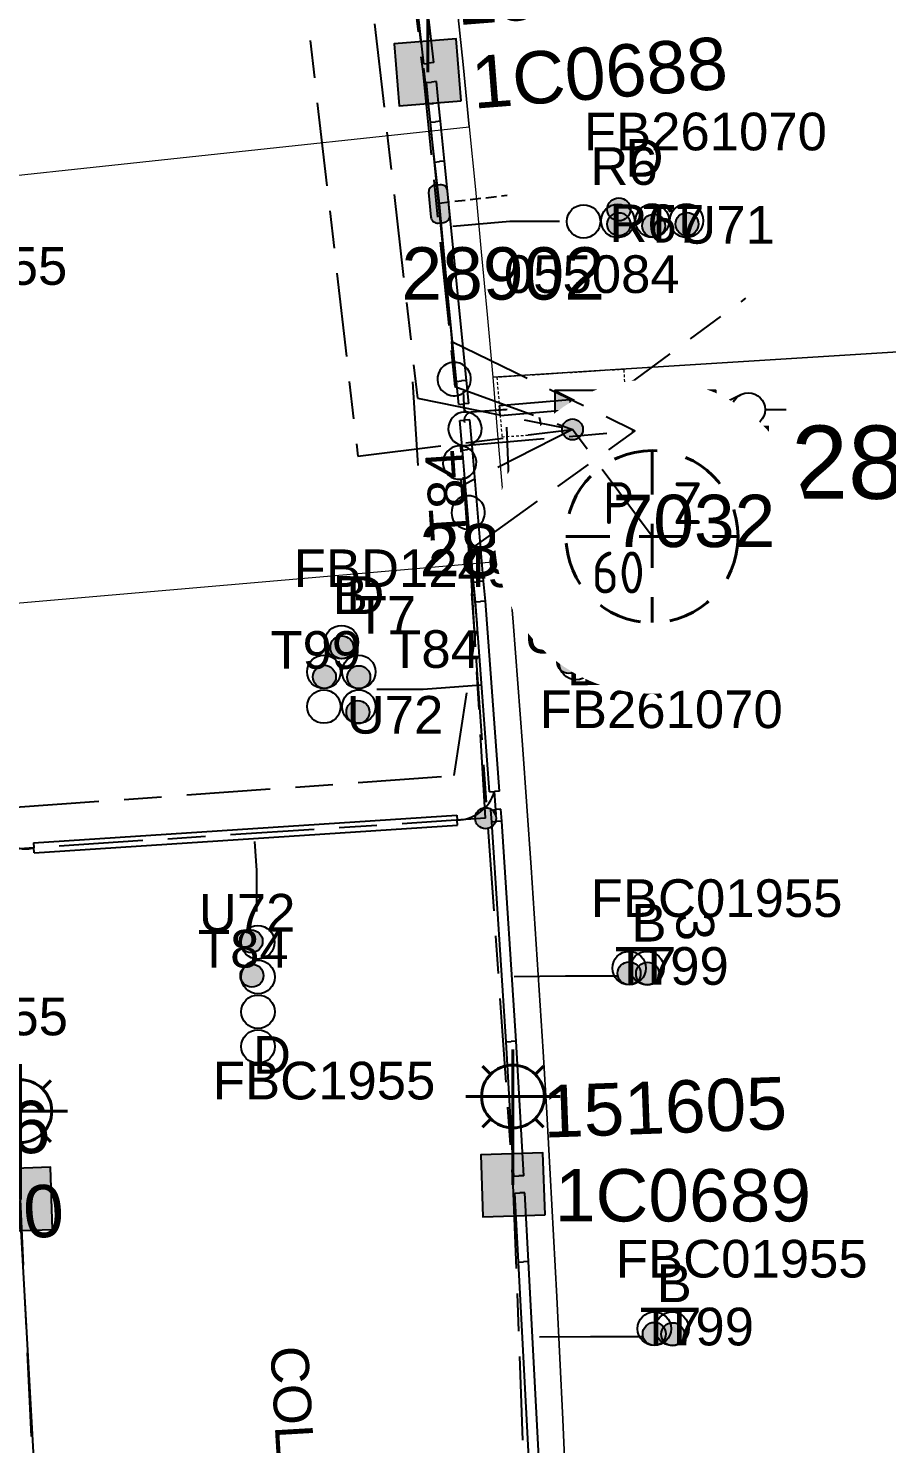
# Model space of a CAD drawing. Header units: metres. Extents: x 300268 to 302887, y 6172399 to 6173904.
# Drawn here: x 301523.5 to 301564.5, y 6173228.5 to 6173296.1 of the extents above; entities that cross this region are included whole.
import ezdxf
from ezdxf.enums import TextEntityAlignment as Align

# ---------------------------------------------------------------- set-up
doc = ezdxf.new("R2010")
doc.units = ezdxf.units.M
for name, pattern in [('Cable Exist UG', [8.2, 4, -1.2, 1.8, -1.2]), ('Dash', [5, 3, -2]), ('DASHED', [0.75, 0.5, -0.25]), ('HIDDEN', [0.375, 0.25, -0.125]), ('HIDDEN2', [0.1875, 0.125, -0.0625])]:
    doc.linetypes.add(name, pattern=pattern)
doc.layers.get('0').update_dxf_attribs({"color": 6})
for name, color, linetype, lineweight in [('Cadastre Land Parcels_SP_EXT', 9, 'Continuous', 5), ('Cadastre Other Property_SP_EXT', 9, 'HIDDEN', 5), ('Cadastre Roads_SP_EXT', 9, 'Continuous', 5)]:
    doc.layers.add(name, color=color, linetype=linetype, lineweight=lineweight)
for name, color, linetype in [('Duct_SP_EXT', 7, 'Continuous'), ('Equip_HV_EXT', 7, 'Continuous'), ('Equip_LV_EXT', 7, 'Continuous'), ('Equip_SL_EXT', 7, 'Continuous'), ('Equip_SP_SL_EXT', 7, 'Continuous'), ('Mains_HV_EXT', 7, 'Continuous'), ('Mains_LV_EXT', 7, 'Continuous'), ('Mains_SL_EXT', 7, 'Continuous'), ('Sub_SP_EXT', 7, 'Continuous'), ('SupportsUG_SP_LV_SL_EXT', 7, 'Continuous'), ('Trench_SP_EXT', 7, 'Continuous')]:
    doc.layers.add(name, color=color, linetype=linetype)
doc.layers.add('UNKNOWN_FEATURES', color=1, linetype='DASHED', plot=False)
doc.styles.add('COLUMN_LABEL', font='arial.ttf')
doc.styles.add('iecARIAL', font='arial.ttf', dxfattribs={"height": 2})
doc.styles.add('IESYMBOL1', font='isocp.shx')
doc.styles.add('POLE_LABEL', font='arial.ttf')
doc.styles.add('SLCP_LABEL', font='arial.ttf', dxfattribs={"height": 3.5})
doc.styles.get("Standard").update_dxf_attribs({"font": 'arial.ttf'})
doc.styles.add('SWITCH_LABEL', font='arial.ttf', dxfattribs={"height": 2.5})

# ---------------------------------------------------------------- blocks, each defined once
blk = doc.blocks.new('SUB_PADMOUNT_EXT')
for points in [[(0, 0), (-3.84, 1.92), (-3.84, -1.92)], [(0, 0), (3.84, 1.92), (3.84, -1.92)]]:
    blk.add_hatch(color=256).paths.add_polyline_path(points)
for p, q in [((3.84, 1.92), (-3.84, -1.92)), ((-3.84, 1.92), (3.84, -1.92))]:
    blk.add_line(p, q)
blk.add_lwpolyline([(-3.84, -1.92), (3.84, -1.92), (3.84, 1.92), (-3.84, 1.92)], close=True)
for tag, height, flags, p in [('ASSET_NUM', 3.5, 8, (2, 2)), ('STREET_CODE', 0.2, 9, (1.5, 0)), ('OPERATING_VOLTAGE', 0.2, 9, (1.5, -0.6)), ('CONSTRUCTED_VOLTAGE', 0.2, 9, (1.5, -0.2)), ('NO_PHASES', 0.2, 9, (1.5, -0.4)), ('ORIENTATION', 0.2, 9, (1.5, -0.8)), ('OWNED_BY', 0.2, 9, (1.5, -1)), ('OPERATED_BY', 0.2, 9, (1.5, -1.2)), ('MAINTAINED_BY', 0.2, 9, (1.5, -1.4)), ('SECONDARY_VOLTAGE', 0.2, 9, (1.5, -1.6)), ('STATE', 0.2, 9, (1.5, -1.8)), ('PARENT', 0.2, 9, (1.5, -2)), ('SUBSTATION_TYPE', 0.2, 9, (1.5, -2.2)), ('USAGE', 0.2, 9, (1.5, -2.4)), ('LEGEND', 0.2, 9, (1.5, -2.6)), ('LOCATION', 0.2, 9, (1.5, -2.8)), ('STREETNAME', 0.2, 9, (1.5, -3)), ('SUBURB', 0.2, 9, (1.5, -3.2)), ('NOTES', 0.2, 9, (1.5, -3.4)), ('Z', 0.2, 1, (1.5, -3.6))]:
    blk.add_attdef(tag, text='', height=height, dxfattribs=dict(flags=flags)).set_placement(p, align=Align.MIDDLE_LEFT)
blk = doc.blocks.new('COLUMN_EXT')
blk.add_hatch(color=256).paths.add_polyline_path([(-1.485, 1.485), (-1.485, -1.485), (1.485, -1.485), (1.485, 1.485)])
blk.add_lwpolyline([(-1.485, -1.485), (1.485, -1.485), (1.485, 1.485), (-1.485, 1.485)], close=True)
for tag, height, style, flags, p in [('ASSET_NUM', 2.5, 'COLUMN_LABEL', 8, (2, 2)), ('STRUCTURE_PLANT_NUMBER', 0.2, 'POLE_LABEL', 9, (1.813, 0.031)), ('STREET_CODE', 0.2, 'COLUMN_LABEL', 9, (1.813, -0.2))]:
    blk.add_attdef(tag, text='', height=height, dxfattribs=dict(style=style, flags=flags)).set_placement(p, align=Align.MIDDLE_LEFT)
at = {"flags": 9}
for tag, p in [('OWNED_BY', (1.813, -0.6)), ('COLUMN_TYPE', (1.813, -0.4)), ('STATE', (1.813, -0.8)), ('USAGE', (1.813, -1)), ('LEGEND', (1.813, -1.2)), ('LOCATION', (1.813, -1.4)), ('STREETNAME', (1.813, -1.6)), ('SUBURB', (1.813, -1.8)), ('NOTES', (1.813, -2))]:
    blk.add_attdef(tag, text='', height=0.2, dxfattribs=at).set_placement(p, align=Align.MIDDLE_LEFT)
at = {"flags": 1}
blk.add_attdef('Z', (1.813, -2.351), '', height=0.2, dxfattribs=at)
blk = doc.blocks.new('DUCT_EXT')
blk.add_circle((0, 0.8), 0.8)
at = {"flags": 1}
blk.add_attdef('Z', (0, 0), '', height=0.2, dxfattribs=at)
at = {"flags": 9}
for tag, p in [('DUCT_CODE', (0, 0)), ('XSECT_TYPE', (0, -0.2)), ('STATE', (0, -0.6)), ('FB_REFERENCE', (0, -0.4)), ('NOTES', (0, -0.8))]:
    blk.add_attdef(tag, text='', height=0.2, dxfattribs=at).set_placement(p, align=Align.MIDDLE_LEFT)
blk = doc.blocks.new('SL_LANTERN_EXT')
at = {"lineweight": 40}
for p, q in [((0, 1.968), (0, 6.468)), ((-1.459, 5.676), (-1.061, 5.278)), ((1.458, 5.676), (1.06, 5.278)), ((-2.25, 4.218), (2.25, 4.218)), ((-1.459, 2.759), (-1.061, 3.157)), ((0, 0), (0, 2.721)), ((1.458, 2.759), (1.06, 3.157))]:
    blk.add_line(p, q, dxfattribs=at)
blk.add_circle((0, 4.218), 1.5, dxfattribs=at)
at = {"style": 'iecARIAL', "flags": 8}
blk.add_attdef('ASSET_NUM', (1.5, 1.5), '', height=2.5, dxfattribs=at)
for tag, p, height, flags in [('CONSTRUCTED_VOLTAGE', (0.981, -0.653), 0.2, 9), ('CONTROL_TYPE', (0.981, -0.853), 0.2, 9), ('LANTERN_PURPOSE', (0.981, -1.053), 0.2, 9), ('LANTERN_TYPE', (0.981, -1.253), 0.2, 9), ('NO_PHASES', (0.981, -1.453), 0.2, 9), ('LNUMBER', (2.181, -3.253), 2.5, 8), ('OPERATING_VOLTAGE', (0.981, -1.653), 0.2, 9), ('ORIENTATION', (0.981, -1.853), 0.2, 9), ('OWNED_BY', (0.981, -2.053), 0.2, 9), ('STATE', (0.981, -2.253), 0.2, 9), ('CEXIST', (0.981, -2.653), 0.2, 9), ('CNEW', (0.981, -2.853), 0.2, 9), ('USAGE', (0.981, -2.453), 0.2, 9), ('CNUMBER', (0.981, -3.053), 0.2, 9), ('CREMOVE', (0.981, -3.253), 0.2, 9), ('CREPLACE', (0.981, -3.453), 0.2, 9), ('LKINGHEIGHT', (0.981, -3.653), 0.2, 9), ('LBRACKET', (0.981, -3.853), 0.2, 9), ('LBRACKETVOCAB', (0.981, -4.053), 0.2, 9), ('LCATEGORY', (0.981, -4.253), 0.2, 9), ('LCHARGE1', (0.981, -4.453), 0.2, 9), ('LCHARGE1PERCENT', (0.981, -4.653), 0.2, 9), ('LCHARGE2', (0.981, -4.853), 0.2, 9), ('LCHARGE2PERCENT', (0.981, -5.053), 0.2, 9), ('LCHARGE3', (0.981, -5.253), 0.2, 9), ('LCHARGE3PERCENT', (0.981, -5.453), 0.2, 9), ('LEXIST', (0.981, -5.653), 0.2, 9), ('LLAMP', (0.981, -5.853), 0.2, 9), ('LLAMPVOCAB', (0.981, -6.053), 0.2, 9), ('LMAST', (0.981, -6.253), 0.2, 9), ('LMASTVOCAB', (0.981, -6.453), 0.2, 9), ('LNEW', (0.981, -6.653), 0.2, 9), ('LANTNUMBER', (0.981, -6.853), 0.2, 9), ('LOUTREACH', (0.981, -7.253), 0.2, 9), ('LOUTREACHVOCAB', (0.981, -7.453), 0.2, 9), ('LRATECODE', (0.981, -7.653), 0.2, 9), ('LREMOVE', (0.981, -7.853), 0.2, 9), ('LREPLACE', (0.981, -8.053), 0.2, 9), ('LTYPE', (0.981, -8.253), 0.2, 9), ('LTYPEVOCAB', (0.981, -8.453), 0.2, 9), ('LEGEND', (0.981, -8.653), 0.2, 9), ('LOCATION', (0.981, -8.853), 0.2, 9), ('STREETNAME', (0.981, -9.253), 0.2, 9), ('SUBURB', (0.981, -9.453), 0.2, 1), ('NOTES', (0.981, -9.053), 0.2, 9)]:
    blk.add_attdef(tag, p, '', height=height, dxfattribs=dict(flags=flags))
blk = doc.blocks.new('HV_STJ_EXT')
h = blk.add_hatch(color=256)
edge = h.paths.add_edge_path()
edge.add_ellipse((-0.586, 0.131), major_axis=(0.226, 0.226), ratio=1, start_angle=44.99996, end_angle=135)
edge.add_line((-0.906, 0.131), (-0.906, -0.131))
edge.add_ellipse((-0.586, -0.131), major_axis=(0.226, 0.226), ratio=1, start_angle=134.99996, end_angle=225)
edge.add_line((-0.586, -0.451), (0.586, -0.451))
edge.add_ellipse((0.586, -0.131), major_axis=(-0.226, 0.226), ratio=1, start_angle=134.99996, end_angle=225)
edge.add_line((0.906, -0.131), (0.906, 0.131))
edge.add_ellipse((0.586, 0.131), major_axis=(-0.226, 0.226), ratio=1, start_angle=224.99996, end_angle=315)
edge.add_line((0.586, 0.451), (-0.586, 0.451))
blk.add_lwpolyline([(-0.906, 0.131), (-0.906, -0.131, 0.414214), (-0.586, -0.451), (0.586, -0.451, 0.414214), (0.906, -0.131), (0.906, 0.131, 0.414214), (0.586, 0.451), (-0.586, 0.451, 0.414214)], format="xyb", close=True)
for tag, flags, p in [('ORIENTATION', 9, (1.5, 0)), ('USAGE', 9, (1.5, -0.2)), ('LEGEND', 9, (1.5, -0.4)), ('NOTES', 9, (1.5, -0.6)), ('Z', 1, (1.5, -0.8))]:
    blk.add_attdef(tag, text='', height=0.2, dxfattribs=dict(flags=flags)).set_placement(p, align=Align.MIDDLE_LEFT)
blk = doc.blocks.new('LV_UG_DFUSE_CLOSED_EXT')
for points in [[(5.04, 0.726), (2.156, -0.717)], [(5.049, -0.707), (2.156, 0.717)], [(1, 0), (0, 0)], [(6.2, 0.013), (7.2, 0.013)]]:
    blk.add_lwpolyline(points)
for centre in [(1.8, 0), (5.4, 0.011)]:
    blk.add_circle(centre, 0.8)
at = {"flags": 9}
for tag, p in [('ACTUAL_STATUS', (0, 0)), ('OPERATING_VOLTAGE', (0, -0.6)), ('CONSTRUCTED_VOLTAGE', (0, -0.2)), ('NO_PHASES', (0, -0.4)), ('ORIENTATION', (0, -0.8)), ('STATE', (0, -1)), ('SWITCH_TYPE', (0, -1.2)), ('USAGE', (0, -1.4)), ('NOTES', (0, -1.6))]:
    blk.add_attdef(tag, text='', height=0.2, dxfattribs=at).set_placement(p, align=Align.MIDDLE_LEFT)
at = {"flags": 1}
blk.add_attdef('Z', (0, 0), '', height=0.2, dxfattribs=at)
blk = doc.blocks.new('SWG_HOLEC_SU_EXT')
blk.add_line((1.8, -2), (5.8, -2))
for points in [[(1.8, -0.8, 1), (1.8, 0.8, 1)], [(5.8, -0.8, 1), (5.8, 0.8, 1)]]:
    blk.add_lwpolyline(points, format="xyb", close=True)
for points in [[(1, 0), (0, 0)], [(6.6, 0), (7.6, 0)]]:
    blk.add_lwpolyline(points)
at = {"style": 'SWITCH_LABEL', "flags": 8}
blk.add_attdef('ASSET_NUM', text='', height=2.5, rotation=179.95437, dxfattribs=at).set_placement((-2.4, 0), align=Align.MIDDLE_LEFT)
at = {"flags": 1}
blk.add_attdef('Z', (0, 0), '', height=0.2, dxfattribs=at)
at = {"flags": 9}
for tag, p in [('ACTUAL_STATUS', (0, -0.4)), ('CONSTRUCTED_VOLTAGE', (0, -0.6)), ('OPERATING_VOLTAGE', (0, -1)), ('ORIENTATION', (0, -1.2)), ('OWNED_BY', (0, -1.4)), ('NO_PHASES', (0, -0.8)), ('STATE', (0, -1.8)), ('SWITCH_TYPE', (0, -2)), ('PARENT', (0, -1.6)), ('STREETNAME', (0, -2.6)), ('SUBURB', (0, -2.8)), ('USAGE', (0, -2.2)), ('LOCATION', (0, -2.4)), ('NOTES', (0, -3))]:
    blk.add_attdef(tag, text='', height=0.2, dxfattribs=at).set_placement(p, align=Align.MIDDLE_LEFT)
at = {"style": 'SWITCH_LABEL', "flags": 9}
blk.add_attdef('STREET_CODE', text='', height=0.2, dxfattribs=at).set_placement((0, -0.2), align=Align.MIDDLE_LEFT)
blk = doc.blocks.new('CABLE_LARGE_EXT')
h = blk.add_hatch(color=256)
edge = h.paths.add_edge_path()
edge.add_arc((0, 0.55), 0.55, 0, 360)
blk.add_circle((0, 0.55), 0.55)
at = {"flags": 1}
blk.add_attdef('Z', (0, 0), '', height=0.2, dxfattribs=at)
at = {"flags": 9}
for tag, p in [('COND_CODE', (0, 0)), ('XSECT_SIZE', (0, -0.6)), ('STATE', (0, -0.4)), ('FB_REFERENCE', (0, -0.2)), ('NOTES', (0, -0.8))]:
    blk.add_attdef(tag, text='', height=0.2, dxfattribs=at).set_placement(p, align=Align.MIDDLE_LEFT)
blk = doc.blocks.new('SLCP_ZELL_EXT')
blk.add_wipeout([(-0.236, 7.5), (-0.706, 7.47), (-1.174, 7.411), (-1.637, 7.323), (-2.093, 7.206), (-2.542, 7.06), (-2.98, 6.887), (-3.407, 6.686), (-3.82, 6.459), (-4.218, 6.206), (-4.599, 5.929), (-4.962, 5.629), (-5.306, 5.306), (-5.629, 4.962), (-5.929, 4.599), (-6.206, 4.218), (-6.459, 3.82), (-6.686, 3.407), (-6.887, 2.98), (-7.06, 2.542), (-7.206, 2.093), (-7.323, 1.637), (-7.411, 1.174), (-7.47, 0.706), (-7.5, 0.236), (-7.5, -0.236), (-7.47, -0.706), (-7.411, -1.174), (-7.323, -1.637), (-7.206, -2.093), (-7.06, -2.542), (-6.887, -2.98), (-6.686, -3.407), (-6.459, -3.82), (-6.206, -4.218), (-5.929, -4.599), (-5.629, -4.962), (-5.306, -5.306), (-4.962, -5.629), (-4.599, -5.929), (-4.218, -6.206), (-3.82, -6.459), (-3.407, -6.686), (-2.98, -6.887), (-2.542, -7.06), (-2.093, -7.206), (-1.637, -7.323), (-1.174, -7.411), (-0.706, -7.47), (-0.236, -7.5), (0.236, -7.5), (0.706, -7.47), (1.174, -7.411), (1.637, -7.323), (2.093, -7.206), (2.542, -7.06), (2.98, -6.887), (3.407, -6.686), (3.82, -6.459), (4.218, -6.206), (4.599, -5.929), (4.962, -5.629), (5.306, -5.306), (5.629, -4.962), (5.929, -4.599), (6.206, -4.218), (6.459, -3.82), (6.686, -3.407), (6.887, -2.98), (7.06, -2.542), (7.206, -2.093), (7.323, -1.637), (7.411, -1.174), (7.47, -0.706), (7.5, -0.236), (7.5, 0.236), (7.47, 0.706), (7.411, 1.174), (7.323, 1.637), (7.206, 2.093), (7.06, 2.542), (6.887, 2.98), (6.686, 3.407), (6.459, 3.82), (6.206, 4.218), (5.929, 4.599), (5.629, 4.962), (5.306, 5.306), (4.962, 5.629), (4.599, 5.929), (4.218, 6.206), (3.82, 6.459), (3.407, 6.686), (2.98, 6.887), (2.542, 7.06), (2.093, 7.206), (1.637, 7.323), (1.174, 7.411), (0.706, 7.47), (0.236, 7.5)])
at = {"linetype": 'Dash', "lineweight": 40, "ltscale": 0.7}
for p, q in [((0, 4.109), (0, -4.109)), ((-4.109, 0), (4.109, 0))]:
    blk.add_line(p, q, dxfattribs=at)
blk.add_circle((0, 0), 4.109, dxfattribs=at)
at = {"lineweight": 40, "style": 'IESYMBOL1'}
for s, p in [('P', (-1.604, 0)), ('Z', (1.702, 0)), ('60', (-1.612, -3.312))]:
    blk.add_text(s, height=2, dxfattribs=at).set_placement(p, align=Align.BOTTOM_CENTER)
at = {"style": 'SLCP_LABEL'}
for tag, height, flags, p in [('ASSET_NUM', 2.5, 8, (2, 2)), ('STREET_CODE', 0.2, 9, (0, -0.2))]:
    blk.add_attdef(tag, text='', height=height, dxfattribs=dict(at, flags=flags)).set_placement(p, align=Align.MIDDLE_LEFT)
at = {"flags": 1}
blk.add_attdef('Z', (0, 0), '', height=0.2, dxfattribs=at)
at = {"flags": 9}
for tag, p in [('CONSTRUCTED_VOLTAGE', (0, -0.4)), ('CONTROL_TYPE', (0, -0.6)), ('OPERATING_VOLTAGE', (0, -1)), ('ORIENTATION', (0, -1.2)), ('OWNED_BY', (0, -1.4)), ('NO_PHASES', (0, -0.8)), ('STATE', (0, -2)), ('USAGE', (0, -1.6)), ('LOCATION', (0, -1.8)), ('NOTES', (0, -2.2))]:
    blk.add_attdef(tag, text='', height=0.2, dxfattribs=at).set_placement(p, align=Align.MIDDLE_LEFT)
blk = doc.blocks.new('CONNECTOR_NODE_EXT')
h = blk.add_hatch(color=256)
edge = h.paths.add_edge_path()
edge.add_arc((0, 0), 0.5, 0, 360)
blk.add_circle((0, 0), 0.5)
at = {"flags": 1}
blk.add_attdef('Z', (0, 0), '', height=0.2, dxfattribs=at)
at = {"flags": 9}
for tag, p in [('CONNECTOR_TYPE', (0, 0)), ('OPERATING_VOLTAGE', (0, -0.6)), ('CONSTRUCTED_VOLTAGE', (0, -0.2)), ('NO_PHASES', (0, -0.4)), ('ORIENTATION', (0, -0.8)), ('SUBTYPE', (0, -1)), ('USAGE', (0, -1.2)), ('NOTES', (0, -1.4))]:
    blk.add_attdef(tag, text='', height=0.2, dxfattribs=at).set_placement(p, align=Align.MIDDLE_LEFT)

msp = doc.modelspace()

# ---------------------------------------------------------------- linework, layer by layer
at = {"layer": 'Cadastre Land Parcels_SP_EXT', "linetype": 'Continuous'}
for points in [[(301543.936, 6173297.347), (301544.242, 6173294.36), (301544.54, 6173291.372), (301544.83, 6173288.385), (301545.113, 6173285.397), (301545.388, 6173282.407), (301545.657, 6173279.417), (301605.997, 6173283.197)], [(301605.997, 6173283.197), (301545.657, 6173279.417), (301545.911, 6173276.492), (301546.159, 6173273.566), (301546.399, 6173270.64), (301546.632, 6173267.712), (301546.858, 6173264.785), (301547.076, 6173261.857), (301547.288, 6173258.928), (301547.492, 6173255.999), (301547.689, 6173253.069), (301547.879, 6173250.139), (301548.062, 6173247.208), (301548.237, 6173244.278), (301548.405, 6173241.346), (301548.566, 6173238.414), (301548.719, 6173235.482), (301548.866, 6173232.549), (301549.006, 6173229.616), (301549.138, 6173226.683), (301603.303, 6173230.067)]]:
    msp.add_lwpolyline(points, dxfattribs=at)
at = {"layer": 'Cadastre Other Property_SP_EXT', "linetype": 'HIDDEN2'}
msp.add_lwpolyline([(301545.857, 6173279.407), (301546.1, 6173276.569), (301552.111, 6173276.95), (301551.928, 6173279.786), (301545.857, 6173279.407)], close=True, dxfattribs=at)
at = {"layer": 'Cadastre Roads_SP_EXT', "linetype": 'Continuous'}
for points in [[(301516.916, 6173297.185), (301517.221, 6173294.294), (301517.519, 6173291.402), (301517.809, 6173288.509), (301544.54, 6173291.372), (301544.54, 6173291.372), (301544.242, 6173294.36), (301543.936, 6173297.347)], [(301549.138, 6173226.682), (301549.006, 6173229.616), (301548.866, 6173232.548), (301548.72, 6173235.482), (301548.566, 6173238.414), (301548.405, 6173241.346), (301548.237, 6173244.278), (301548.062, 6173247.208), (301547.879, 6173250.139), (301547.689, 6173253.069), (301547.492, 6173255.999), (301547.288, 6173258.928), (301547.076, 6173261.857), (301546.858, 6173264.785), (301546.632, 6173267.712), (301546.399, 6173270.64), (301519.576, 6173268.32)]]:
    msp.add_lwpolyline(points, dxfattribs=at)
at = {"layer": 'Duct_SP_EXT'}
for p, q in [((301542.374, 6173294.392), (301541.707, 6173300.143)), ((301542.851, 6173294.448), (301542.183, 6173300.198)), ((301542.374, 6173294.392), (301542.613, 6173294.42)), ((301542.851, 6173294.448), (301542.613, 6173294.42)), ((301542.494, 6173293.488), (301542.733, 6173293.513)), ((301542.599, 6173292.471), (301542.494, 6173293.488)), ((301542.972, 6173293.537), (301542.733, 6173293.513)), ((301543.076, 6173292.521), (301542.972, 6173293.537)), ((301542.599, 6173292.471), (301542.837, 6173292.496)), ((301542.689, 6173291.591), (301542.599, 6173292.471)), ((301543.076, 6173292.521), (301542.837, 6173292.496)), ((301543.167, 6173291.64), (301543.076, 6173292.521)), ((301542.689, 6173291.591), (301542.928, 6173291.616)), ((301543.167, 6173291.64), (301542.928, 6173291.616)), ((301543.361, 6173289.737), (301543.167, 6173291.64)), ((301542.884, 6173289.689), (301542.689, 6173291.591)), ((301542.884, 6173289.689), (301543.123, 6173289.713)), ((301543.927, 6173279.215), (301542.884, 6173289.689)), ((301543.361, 6173289.737), (301543.123, 6173289.713)), ((301544.405, 6173279.262), (301543.361, 6173289.737)), ((301543.927, 6173279.215), (301544.166, 6173279.238)), ((301544.037, 6173278.113), (301543.927, 6173279.215)), ((301544.405, 6173279.262), (301544.166, 6173279.238)), ((301544.515, 6173278.161), (301544.405, 6173279.262)), ((301544.037, 6173278.113), (301544.276, 6173278.137)), ((301544.515, 6173278.161), (301544.276, 6173278.137)), ((301549.346, 6173278.33), (301545.975, 6173278.05)), ((301549.346, 6173278.33), (301549.366, 6173278.091)), ((301549.386, 6173277.852), (301549.366, 6173278.091)), ((301545.975, 6173278.05), (301545.995, 6173277.81)), ((301546.015, 6173277.571), (301545.995, 6173277.81)), ((301549.386, 6173277.852), (301546.015, 6173277.571)), ((301544.088, 6173277.345), (301544.327, 6173277.365)), ((301544.209, 6173275.933), (301544.088, 6173277.345)), ((301544.566, 6173277.386), (301544.327, 6173277.365)), ((301544.687, 6173275.974), (301544.566, 6173277.386)), ((301544.209, 6173275.933), (301544.448, 6173275.954)), ((301544.749, 6173269.631), (301544.209, 6173275.933)), ((301544.687, 6173275.974), (301544.448, 6173275.954)), ((301545.227, 6173269.672), (301544.687, 6173275.974)), ((301544.749, 6173269.631), (301544.988, 6173269.652)), ((301544.83, 6173268.683), (301544.749, 6173269.631)), ((301545.227, 6173269.672), (301544.988, 6173269.652)), ((301545.309, 6173268.722), (301545.227, 6173269.672)), ((301544.83, 6173268.683), (301545.069, 6173268.702)), ((301545.507, 6173259.605), (301544.83, 6173268.683)), ((301545.309, 6173268.722), (301545.069, 6173268.702)), ((301545.986, 6173259.64), (301545.309, 6173268.722)), ((301545.507, 6173259.605), (301545.747, 6173259.622)), ((301545.986, 6173259.64), (301545.747, 6173259.622)), ((301523.737, 6173257.175), (301543.944, 6173258.497)), ((301543.944, 6173258.497), (301543.96, 6173258.257)), ((301545.572, 6173258.738), (301545.811, 6173258.756)), ((301545.614, 6173258.179), (301545.572, 6173258.738)), ((301546.051, 6173258.774), (301545.811, 6173258.756)), ((301546.092, 6173258.212), (301546.051, 6173258.774)), ((301523.768, 6173256.696), (301543.975, 6173258.018)), ((301543.975, 6173258.018), (301543.96, 6173258.257)), ((301545.614, 6173258.179), (301545.853, 6173258.195)), ((301546.301, 6173247.666), (301545.614, 6173258.179)), ((301546.092, 6173258.212), (301545.853, 6173258.195)), ((301546.781, 6173247.695), (301546.092, 6173258.212)), ((301523.737, 6173257.175), (301523.752, 6173256.936)), ((301523.768, 6173256.696), (301523.752, 6173256.936)), ((301546.301, 6173247.666), (301546.541, 6173247.681)), ((301546.662, 6173241.243), (301546.301, 6173247.666)), ((301546.781, 6173247.695), (301546.541, 6173247.681)), ((301547.142, 6173241.27), (301546.781, 6173247.695)), ((301546.662, 6173241.243), (301546.902, 6173241.257)), ((301547.142, 6173241.27), (301546.902, 6173241.257)), ((301546.708, 6173240.43), (301546.948, 6173240.444)), ((301546.893, 6173237.142), (301546.708, 6173240.43)), ((301547.187, 6173240.457), (301546.948, 6173240.444)), ((301547.372, 6173237.168), (301547.187, 6173240.457)), ((301523.051, 6173240.085), (301524.858, 6173207.489)), ((301546.893, 6173237.142), (301547.132, 6173237.155)), ((301547.383, 6173227.795), (301546.893, 6173237.142)), ((301547.372, 6173237.168), (301547.132, 6173237.155)), ((301547.863, 6173227.821), (301547.372, 6173237.168))]:
    msp.add_line(p, q, dxfattribs=at)
for points in [[(301548.854, 6173286.86), (301546.473, 6173286.86), (301543.752, 6173286.609)], [(301549.67, 6173273.44), (301549.67, 6173275.51), (301548.141, 6173276.374), (301547.893, 6173277.49)], [(301540.126, 6173264.516), (301542.334, 6173264.516), (301545.101, 6173264.716)], [(301534.39, 6173253.889), (301534.39, 6173255.844), (301534.299, 6173257.243)], [(301551.581, 6173250.798), (301549.132, 6173250.798), (301546.689, 6173250.777)], [(301552.782, 6173233.572), (301550.333, 6173233.572), (301547.891, 6173233.551)]]:
    msp.add_lwpolyline(points, dxfattribs=at)
at = {"layer": 'Mains_HV_EXT', "linetype": 'Cable Exist UG'}
for points in [[(301492.56, 6173369.78), (301508.996, 6173371.967), (301512.764, 6173344.89), (301536.159, 6173348.222), (301543.104, 6173287.693)], [(301543.104, 6173287.693), (301543.702, 6173281.123)], [(301545.32, 6173258.346), (301522.366, 6173256.845), (301521.402, 6173269.893), (301516.13, 6173275.107), (301500.173, 6173273.566), (301497.581, 6173270.16), (301498.631, 6173249.181), (301481.821, 6173249.185)], [(301545.32, 6173258.346), (301544.557, 6173271.157)]]:
    msp.add_lwpolyline(points, dxfattribs=at)
at = {"layer": 'Mains_SL_EXT', "linetype": 'Cable Exist UG'}
for points in [[(301537.523, 6173335.452), (301542.316, 6173294.02)], [(301546.624, 6173240.834), (301548.305, 6173196.645)], [(301525.195, 6173196.048), (301523.108, 6173240.135)]]:
    msp.add_lwpolyline(points, dxfattribs=at)
at = {"layer": 'Trench_SP_EXT', "linetype": 'Cable Exist UG'}
for points in [[(301550.914, 6173278.165), (301557.75, 6173283.191)], [(301550.914, 6173278.215), (301557.75, 6173273.993)], [(301545.828, 6173258.532), (301545.747, 6173259.622)]]:
    msp.add_lwpolyline(points, dxfattribs=at)
for points in [[(301546.35, 6173277.868), (301544.652, 6173277.74), (301544.652, 6173277.74, -0.606295), (301544.276, 6173278.137)], [(301546.294, 6173277.86), (301544.652, 6173277.74), (301544.652, 6173277.74, 0.465613), (301544.31, 6173277.254)], [(301543.96, 6173258.257, 0.324583), (301545.747, 6173259.622)], [(301523.752, 6173256.936, -0.426979), (301521.812, 6173258.107)]]:
    msp.add_lwpolyline(points, format="xyb", dxfattribs=at)
at = {"layer": 'UNKNOWN_FEATURES'}
msp.add_lwpolyline([(301543.1, 6173287.734), (301546.354, 6173288.107)], dxfattribs=at)

# ---------------------------------------------------------------- block references
at = {"layer": 'Duct_SP_EXT'}
for name, p in [('DUCT_EXT', (301549.997, 6173286.056)), ('DUCT_EXT', (301551.631, 6173286.081)), ('CABLE_LARGE_EXT', (301551.681, 6173286.882)), ('DUCT_EXT', (301553.277, 6173286.093)), ('DUCT_EXT', (301554.91, 6173286.093)), ('CABLE_LARGE_EXT', (301551.681, 6173286.172)), ('CABLE_LARGE_EXT', (301553.344, 6173286.1)), ('CABLE_LARGE_EXT', (301554.935, 6173286.181)), ('CABLE_LARGE_EXT', (301549.323, 6173271.754)), ('DUCT_EXT', (301549.65, 6173271.403)), ('CABLE_LARGE_EXT', (301549.164, 6173270.264)), ('DUCT_EXT', (301549.65, 6173269.8)), ('CABLE_LARGE_EXT', (301549.833, 6173270.267)), ('DUCT_EXT', (301550.647, 6173269.359)), ('CABLE_LARGE_EXT', (301550.589, 6173269.437)), ('CABLE_LARGE_EXT', (301549.298, 6173268.565)), ('DUCT_EXT', (301549.636, 6173268.183)), ('CABLE_LARGE_EXT', (301549.298, 6173266.897)), ('DUCT_EXT', (301549.636, 6173266.58)), ('DUCT_EXT', (301538.44, 6173265.96)), ('DUCT_EXT', (301550.615, 6173266.197)), ('CABLE_LARGE_EXT', (301550.546, 6173266.284)), ('CABLE_LARGE_EXT', (301538.457, 6173265.959)), ('DUCT_EXT', (301537.597, 6173264.54)), ('DUCT_EXT', (301539.265, 6173264.539)), ('CABLE_LARGE_EXT', (301549.286, 6173265.258)), ('DUCT_EXT', (301549.636, 6173264.963)), ('CABLE_LARGE_EXT', (301537.623, 6173264.552)), ('CABLE_LARGE_EXT', (301539.266, 6173264.535)), ('DUCT_EXT', (301537.598, 6173262.881)), ('DUCT_EXT', (301539.265, 6173262.881)), ('CABLE_LARGE_EXT', (301539.222, 6173262.867)), ('DUCT_EXT', (301534.446, 6173251.622)), ('CABLE_LARGE_EXT', (301534.122, 6173251.918)), ('DUCT_EXT', (301552.171, 6173250.388)), ('DUCT_EXT', (301553.021, 6173250.388)), ('CABLE_LARGE_EXT', (301534.163, 6173250.276)), ('DUCT_EXT', (301534.453, 6173249.962)), ('CABLE_LARGE_EXT', (301552.171, 6173250.388)), ('CABLE_LARGE_EXT', (301553.051, 6173250.374)), ('DUCT_EXT', (301534.453, 6173248.302)), ('DUCT_EXT', (301534.453, 6173246.641)), ('DUCT_EXT', (301553.372, 6173233.162)), ('CABLE_LARGE_EXT', (301553.372, 6173233.162)), ('DUCT_EXT', (301554.222, 6173233.163)), ('CABLE_LARGE_EXT', (301554.253, 6173233.149))]:
    msp.add_blockref(name, p, dxfattribs=at)
at = {"layer": 'Equip_HV_EXT', "rotation": 275.2763435165651}
msp.add_blockref('HV_STJ_EXT', (301543.104, 6173287.693), dxfattribs=at)
at = {"layer": 'Equip_HV_EXT'}
ref = msp.add_blockref('SWG_HOLEC_SU_EXT', (301543.702, 6173281.123), dxfattribs=dict(at, rotation=273.7314209160667))
ref.add_attrib('ASSET_NUM', '28902', dxfattribs={"layer": '0', "height": 2.5, "style": 'SWITCH_LABEL'}).set_placement((301541.303, 6173282.373), align=Align.BOTTOM_LEFT)
ref = msp.add_blockref('SWG_HOLEC_SU_EXT', (301544.557, 6173271.157), dxfattribs=dict(at, rotation=92.16624043632673))
ref.add_attrib('ASSET_NUM', '28900', dxfattribs={"layer": '0', "height": 2.5, "style": 'SWITCH_LABEL'}).set_placement((301542.158, 6173272.407), align=Align.TOP_LEFT)
msp.add_blockref('CONNECTOR_NODE_EXT', (301545.32, 6173258.346), dxfattribs=at)
at = {"layer": 'Equip_LV_EXT'}
msp.add_blockref('LV_UG_DFUSE_CLOSED_EXT', (301552.464, 6173277.855), dxfattribs=at)
at = {"layer": 'Equip_SP_SL_EXT'}
ref = msp.add_blockref('SL_LANTERN_EXT', (301542.554, 6173293.981), dxfattribs=at)
ref.add_attrib('ASSET_NUM', '151604', dxfattribs={"layer": '0', "height": 2.5, "rotation": 4.55259, "style": 'iecARIAL'}).set_placement((301544.054, 6173295.481), align=Align.BOTTOM_LEFT)
ref = msp.add_blockref('SL_LANTERN_EXT', (301546.624, 6173240.834), dxfattribs=at)
ref.add_attrib('ASSET_NUM', '151605', dxfattribs={"layer": '0', "height": 2.5, "rotation": 2.08367, "style": 'iecARIAL'}).set_placement((301548.124, 6173242.334), align=Align.BOTTOM_LEFT)
ref = msp.add_blockref('SL_LANTERN_EXT', (301523.108, 6173240.135), dxfattribs=at)
ref.add_attrib('ASSET_NUM', '173166', dxfattribs={"layer": '0', "height": 2.5, "rotation": 2.26416, "style": 'iecARIAL'}).set_placement((301524.608, 6173241.635), align=Align.BOTTOM_RIGHT)
at = {"layer": 'Sub_SP_EXT'}
ref = msp.add_blockref('SUB_PADMOUNT_EXT', (301552.464, 6173276.855), dxfattribs=at)
ref.add_attrib('ASSET_NUM', '21287', dxfattribs={"layer": '0', "height": 3.5}).set_placement((301554.464, 6173277.105), align=Align.TOP_LEFT)
at = {"layer": 'SupportsUG_SP_LV_SL_EXT'}
ref = msp.add_blockref('COLUMN_EXT', (301542.554, 6173293.981), dxfattribs=dict(at, rotation=94.50017948595496))
ref.add_attrib('ASSET_NUM', '1C0688', dxfattribs={"layer": '0', "height": 2.5, "rotation": 4.55517, "style": 'COLUMN_LABEL'}).set_placement((301544.554, 6173294.731), align=Align.TOP_LEFT)
ref = msp.add_blockref('COLUMN_EXT', (301546.624, 6173240.834), dxfattribs=dict(at, rotation=91.9751635589347))
ref.add_attrib('ASSET_NUM', '1C0689', dxfattribs={"layer": '0', "height": 2.5, "style": 'COLUMN_LABEL'}).set_placement((301548.624, 6173241.584), align=Align.TOP_LEFT)
ref = msp.add_blockref('COLUMN_EXT', (301523.108, 6173240.135), dxfattribs=dict(at, rotation=272.0028554493688))
ref.add_attrib('ASSET_NUM', '1C0850', dxfattribs={"layer": '0', "height": 2.5, "rotation": 3.40435, "style": 'COLUMN_LABEL'}).set_placement((301525.108, 6173240.885), align=Align.TOP_RIGHT)

# ---------------------------------------------------------------- texts
at = {"layer": 'Cadastre Land Parcels_SP_EXT'}
msp.add_text('3', height=1.8, rotation=273.74283, dxfattribs=at).set_placement((301554.386, 6173253.84))
at = {"layer": 'Cadastre Other Property_SP_EXT'}
msp.add_text('055084', height=1.8, dxfattribs=at).set_placement((301546.194, 6173283.439))
at = {"layer": 'Cadastre Roads_SP_EXT'}
msp.add_text('COLLEGE AVE', height=1.8, rotation=273.3244, dxfattribs=at).set_placement((301535.037, 6173233.082))
at = {"layer": 'Duct_SP_EXT'}
for s, p in [('FB261070', (301550.01, 6173290.252)), ('R6', (301550.317, 6173288.603)), ('D', (301551.995, 6173288.996)), ('R6', (301551.229, 6173285.868)), ('T7', (301552.83, 6173285.843)), ('U71', (301554.513, 6173285.794)), ('FBC01955', (301513.328, 6173283.828)), ('U71', (301547.248, 6173272.667)), ('R6', (301547.638, 6173271.137)), ('R6', (301550.607, 6173271.329)), ('T7', (301551.253, 6173270.218)), ('T84', (301547.205, 6173269.507)), ('FBD12495', (301536.158, 6173269.389)), ('B', (301538.024, 6173268.111)), ('D', (301538.672, 6173268.104)), ('T99', (301547.296, 6173267.778)), ('T7', (301539.069, 6173267.157)), ('T7', (301551.198, 6173267.099)), ('U72', (301547.154, 6173266.231)), ('T99', (301535.047, 6173265.485)), ('T84', (301540.717, 6173265.528)), ('B', (301549.201, 6173264.699)), ('D', (301549.876, 6173264.713)), ('U72', (301538.69, 6173262.388)), ('FB261070', (301547.903, 6173262.651)), ('FBC01955', (301550.336, 6173253.631)), ('U72', (301531.628, 6173252.932)), ('B', (301552.284, 6173252.456)), ('T84', (301531.587, 6173251.209)), ('T7', (301551.486, 6173250.389)), ('T99', (301552.597, 6173250.39)), ('FBC01955', (301513.362, 6173247.976)), ('D', (301534.21, 6173246.14)), ('FBC1955', (301532.297, 6173244.913)), ('FBC01955', (301551.537, 6173236.406)), ('B', (301553.486, 6173235.231)), ('T7', (301552.687, 6173233.164)), ('T99', (301553.799, 6173233.164))]:
    msp.add_text(s, height=1.8, dxfattribs=at).set_placement(p)
at = {"layer": 'Mains_LV_EXT'}
msp.add_text('T84', height=1.8, rotation=93.80384, dxfattribs=at).set_placement((301544.5, 6173271.674))

# ---------------------------------------------------------------- next in the draw order: block references
at = {"layer": 'Equip_SL_EXT'}
ref = msp.add_blockref('SLCP_ZELL_EXT', (301553.264, 6173271.8), dxfattribs=at)
ref.add_attrib('ASSET_NUM', '7032', dxfattribs={"layer": '0', "height": 2.5, "style": 'SLCP_LABEL'}).set_placement((301555.264, 6173272.55), align=Align.MIDDLE_CENTER)

# ---------------------------------------------------------------- next in the draw order: linework, layer by layer
at = {"layer": 'Mains_HV_EXT', "linetype": 'Cable Exist UG'}
for points in [[(301543.702, 6173281.123), (301552.464, 6173276.855)], [(301544.557, 6173271.157), (301552.464, 6173276.855)]]:
    msp.add_lwpolyline(points, dxfattribs=at)
at = {"layer": 'Mains_LV_EXT', "linetype": 'Cable Exist UG'}
msp.add_lwpolyline([(301500.745, 6173280.796), (301501.235, 6173273.398), (301515.346, 6173274.646), (301521.387, 6173269.494), (301521.544, 6173266.5), (301522.872, 6173258.87), (301543.825, 6173260.382), (301544.917, 6173267.667), (301544.13, 6173276.139), (301552.464, 6173276.855)], dxfattribs=at)
at = {"layer": 'Mains_SL_EXT', "linetype": 'Cable Exist UG'}
for points in [[(301538.285, 6173379.291), (301506.942, 6173374.876), (301510.451, 6173350.158), (301533.378, 6173351.643), (301535.358, 6173337.029), (301542.066, 6173278.412), (301549.469, 6173276.921)], [(301504.841, 6173374.276), (301508.691, 6173348.041), (301530.757, 6173349.554), (301539.219, 6173275.641), (301549.469, 6173276.921)], [(301542.316, 6173294.02), (301543.854, 6173278.969), (301549.469, 6173276.921)], [(301549.469, 6173276.921), (301544.281, 6173274.27), (301546.624, 6173240.834)], [(301553.264, 6173271.8), (301549.469, 6173276.921)]]:
    msp.add_lwpolyline(points, dxfattribs=at)

# ---------------------------------------------------------------- next in the draw order: block references
at = {"layer": 'Equip_SL_EXT'}
msp.add_blockref('CONNECTOR_NODE_EXT', (301549.469, 6173276.921), dxfattribs=at)

doc.saveas('drawing.dxf')
